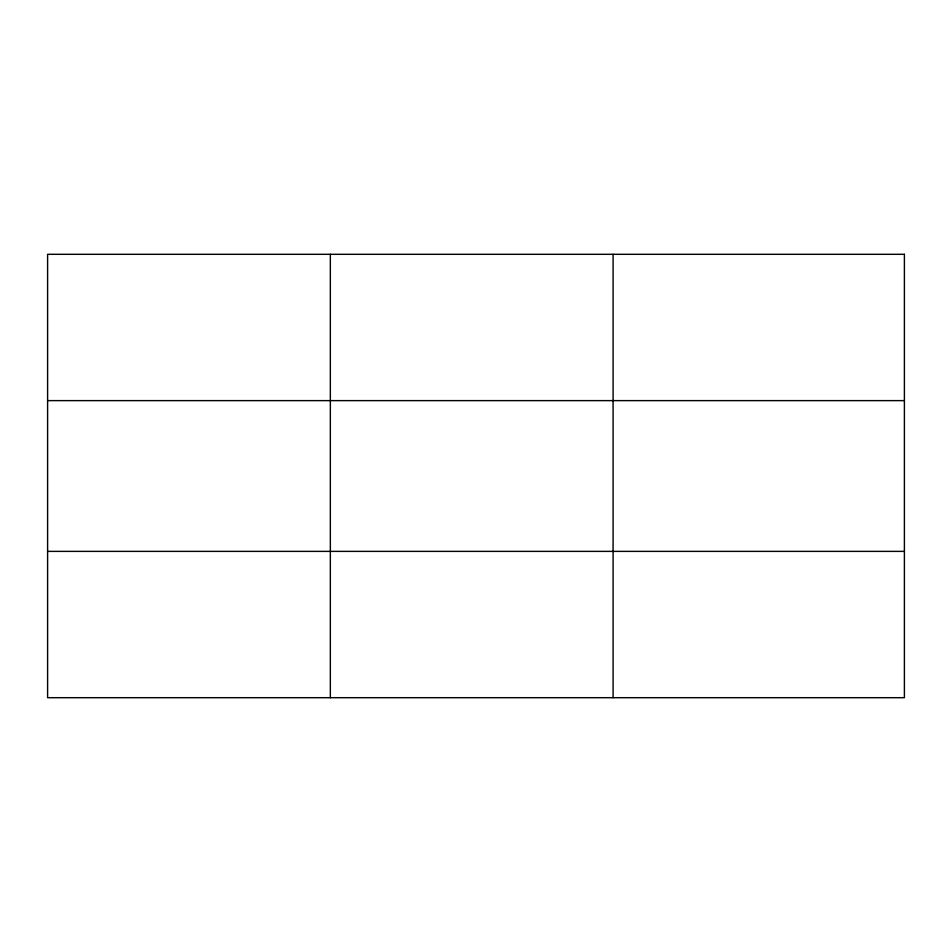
<?xml version="1.0" encoding="UTF-8"?>
<svg xmlns="http://www.w3.org/2000/svg" width="952" height="952" viewBox="0 0 952 952"><rect width="100%" height="100%" fill="white"/><g stroke="black" fill="none" stroke-linecap="round" stroke-linejoin="round"><path stroke-width="1.43" d="M330.344 697.697L330.344 254.303M613.088 697.697L613.088 254.303M47.6 400.625L904.4 400.625M47.6 551.375L904.4 551.375M904.4 254.303L904.4 697.697L47.6 697.697L47.6 254.303L904.4 254.303"/></g></svg>
